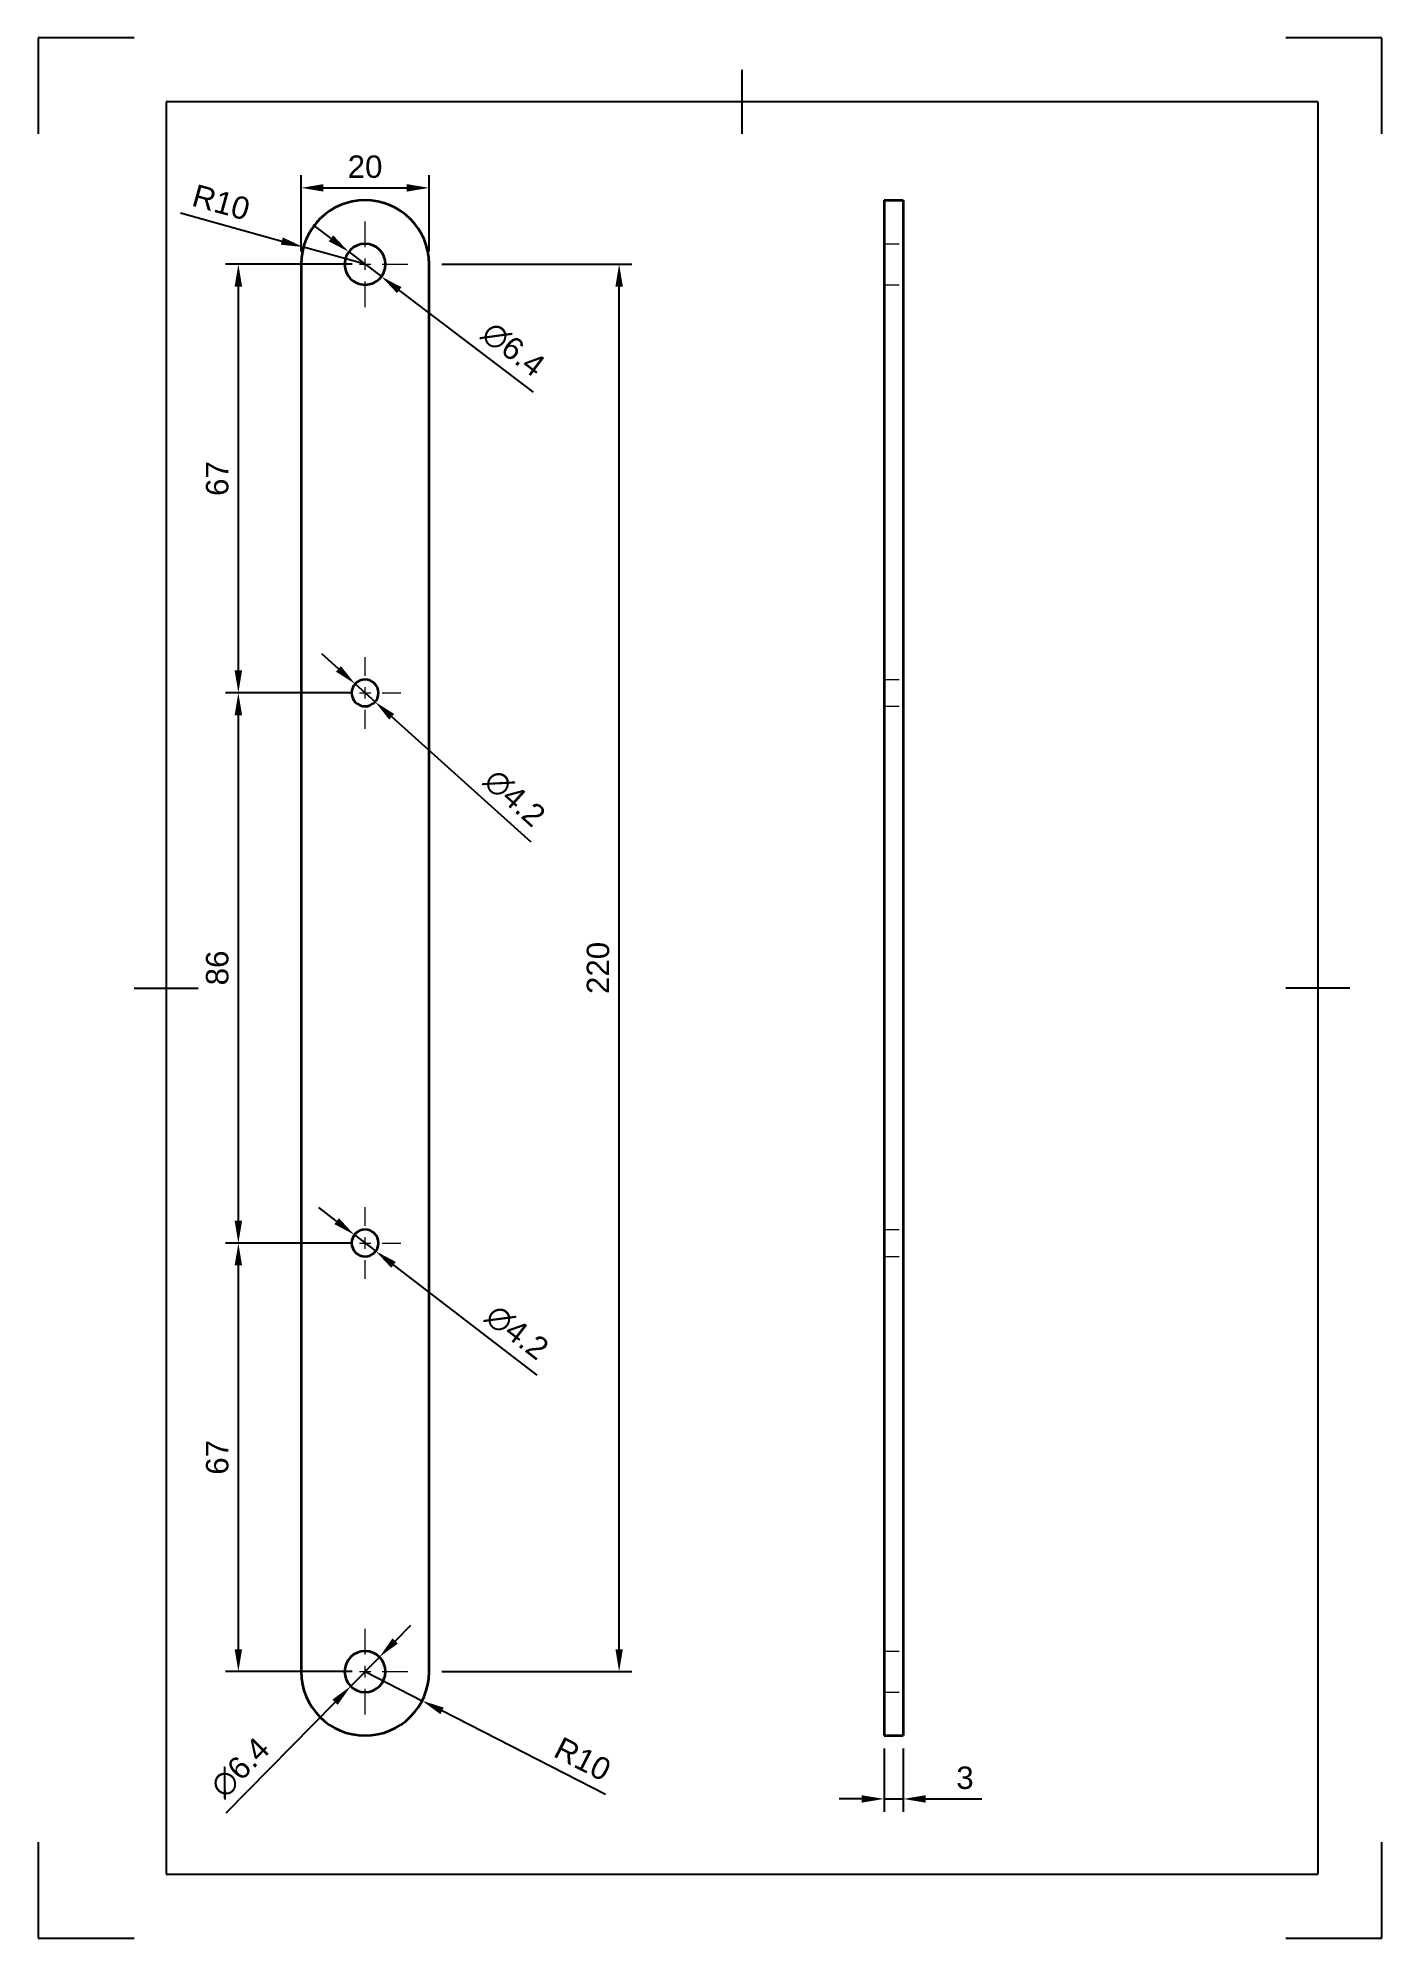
# Model space of a CAD drawing. Header units: millimetres. Extents: x 0 to 210, y 0 to 297.
import ezdxf

# ---------------------------------------------------------------- set-up
doc = ezdxf.new("R2010")
doc.units = ezdxf.units.MM
doc.header["$LTSCALE"] = 0.75
doc.linetypes.add('CENTER2', pattern=[28.575, 19.05, -3.175, 3.175, -3.175])
doc.linetypes.add('HIDDEN2', pattern=[4.7625, 3.175, -1.5875])
for name, color, linetype, lineweight in [('Border', 7, 'Continuous', 25), ('Center Lines', 7, 'CENTER2', 18), ('Dimensions', 7, 'Continuous', 18), ('Hidden', 7, 'HIDDEN2', 18), ('Visible', 7, 'Continuous', 35)]:
    doc.layers.add(name, color=color, linetype=linetype, lineweight=lineweight)
doc.styles.get("Standard").update_dxf_attribs({"font": 'arial.ttf'})
doc.dimstyles.new('ISO-25', dxfattribs={"dimtxt": 3.5, "dimasz": 3.5, "dimexe": 2, "dimexo": 2, "dimgap": 1.5, "dimtad": 1, "dimzin": 12, "dimdsep": 46, "dimtxsty": 'Standard', "dimcen": 0, "dimclrd": 256, "dimclre": 256, "dimclrt": 256, "dimazin": 3, "dimtp": 0.1, "dimtm": 0.1, "dimtfac": 0.714, "dimtmove": 0, "dimatfit": 3, "dimfxl": 1, "dimtzin": 12, "dimarcsym": 0})

# ---------------------------------------------------------------- blocks, each defined once
blk = doc.blocks.new('ISO_A4(P)_SHEET')
at = {"layer": 'Border'}
for p, q in [((15, 297), (0, 297)), ((0, 297), (0, 282)), ((210, 297), (195, 297)), ((210, 282), (210, 297)), ((110, 292), (110, 282)), ((200, 287), (20, 287)), ((20, 287), (20, 10)), ((200, 287), (200, 10)), ((15, 148.5), (25, 148.5)), ((205, 148.5), (195, 148.5)), ((0, 15), (0, 0)), ((210, 0), (210, 15)), ((20, 10), (200, 10)), ((0, 0), (15, 0)), ((195, 0), (210, 0))]:
    blk.add_line(p, q, dxfattribs=at)
blk = doc.blocks.new('*D20')
at = {"layer": 'Defpoints', "color": 0, "transparency": 16777216}
for p in [(61.103761, 261.636378), (90.802246, 261.636378), (61.103761, 41.636378)]:
    blk.add_point(p, dxfattribs=at)
at = {"layer": 'Dimensions', "lineweight": -2, "transparency": 16777216}
for p, q in [((63.103761, 261.636378), (92.802246, 261.636378)), ((90.802246, 45.136378), (90.802246, 258.136378)), ((63.103761, 41.636378), (92.802246, 41.636378))]:
    blk.add_line(p, q, dxfattribs=at)
at = {"layer": 'Dimensions', "transparency": 16777216}
for points in [[(90.218913, 258.136378), (91.385579, 258.136378), (90.802246, 261.636378)], [(90.218913, 45.136378), (91.385579, 45.136378), (90.802246, 41.636378)]]:
    blk.add_solid(points, dxfattribs=at)
at = {"layer": 'Dimensions', "transparency": 16777216, "insert": (87.515241, 151.636378), "char_height": 3.5, "attachment_point": 5, "rotation": 90}
blk.add_mtext('220', dxfattribs=at)
blk = doc.blocks.new('*D21')
at = {"layer": 'Defpoints', "color": 0, "transparency": 16777216}
for p in [(51.103761, 41.636378), (60.00968, 37.088344)]:
    blk.add_point(p, dxfattribs=at)
at = {"layer": 'Dimensions', "lineweight": -2, "transparency": 16777216}
for p, q in [((51.103761, 41.636378), (60.00968, 37.088344)), ((88.6604, 22.457124), (63.126751, 35.496532))]:
    blk.add_line(p, q, dxfattribs=at)
at = {"layer": 'Dimensions', "transparency": 16777216}
blk.add_solid([(63.392053, 36.016044), (62.861449, 34.97702), (60.00968, 37.088344)], dxfattribs=at)
at = {"layer": 'Dimensions', "transparency": 16777216, "insert": (85.100656, 27.965808), "char_height": 3.5, "attachment_point": 5, "rotation": 332.94773861}
blk.add_mtext('R10', dxfattribs=at)
blk = doc.blocks.new('*D22')
at = {"layer": 'Defpoints', "color": 0, "transparency": 16777216}
for p in [(53.346142, 43.919299), (48.86138, 39.353457)]:
    blk.add_point(p, dxfattribs=at)
at = {"layer": 'Dimensions', "lineweight": -2, "transparency": 16777216}
for p, q in [((55.798747, 46.416243), (58.251351, 48.913188)), ((53.346142, 43.919299), (48.86138, 39.353457)), ((29.402391, 19.542674), (46.408776, 36.856513))]:
    blk.add_line(p, q, dxfattribs=at)
at = {"layer": 'Dimensions', "transparency": 16777216}
for points in [[(55.382589, 46.825011), (56.214904, 46.007476), (53.346142, 43.919299)], [(45.992618, 37.26528), (46.824933, 36.447745), (48.86138, 39.353457)]]:
    blk.add_solid(points, dxfattribs=at)
at = {"layer": 'Dimensions', "transparency": 16777216, "insert": (31.60048, 26.610925), "char_height": 3.5, "attachment_point": 5, "rotation": 45.51328163}
blk.add_mtext('∅6.4', dxfattribs=at)
blk = doc.blocks.new('*D23')
at = {"layer": 'Defpoints', "color": 0, "transparency": 16777216}
for p in [(31.304771, 108.636378), (51.103761, 108.636378), (51.103761, 41.636378)]:
    blk.add_point(p, dxfattribs=at)
at = {"layer": 'Dimensions', "lineweight": -2, "transparency": 16777216}
for p, q in [((49.103761, 108.636378), (29.304771, 108.636378)), ((31.304771, 45.136378), (31.304771, 105.136378)), ((49.103761, 41.636378), (29.304771, 41.636378))]:
    blk.add_line(p, q, dxfattribs=at)
at = {"layer": 'Dimensions', "transparency": 16777216}
for points in [[(30.721438, 105.136378), (31.888105, 105.136378), (31.304771, 108.636378)], [(30.721438, 45.136378), (31.888105, 45.136378), (31.304771, 41.636378)]]:
    blk.add_solid(points, dxfattribs=at)
at = {"layer": 'Dimensions', "transparency": 16777216, "insert": (28.017766, 75.136378), "char_height": 3.5, "attachment_point": 5, "rotation": 90}
blk.add_mtext('67', dxfattribs=at)
blk = doc.blocks.new('*D24')
at = {"layer": 'Defpoints', "color": 0, "transparency": 16777216}
for p in [(31.304771, 194.636378), (51.103761, 194.636378), (51.103761, 108.636378)]:
    blk.add_point(p, dxfattribs=at)
at = {"layer": 'Dimensions', "lineweight": -2, "transparency": 16777216}
for p, q in [((49.103761, 194.636378), (29.304771, 194.636378)), ((31.304771, 112.136378), (31.304771, 191.136378)), ((49.103761, 108.636378), (29.304771, 108.636378))]:
    blk.add_line(p, q, dxfattribs=at)
at = {"layer": 'Dimensions', "transparency": 16777216}
for points in [[(30.721438, 191.136378), (31.888105, 191.136378), (31.304771, 194.636378)], [(30.721438, 112.136378), (31.888105, 112.136378), (31.304771, 108.636378)]]:
    blk.add_solid(points, dxfattribs=at)
at = {"layer": 'Dimensions', "transparency": 16777216, "insert": (28.017766, 151.636378), "char_height": 3.5, "attachment_point": 5, "rotation": 90}
blk.add_mtext('86', dxfattribs=at)
blk = doc.blocks.new('*D25')
at = {"layer": 'Defpoints', "color": 0, "transparency": 16777216}
for p in [(31.304771, 261.636378), (51.103761, 261.636378), (51.103761, 194.636378)]:
    blk.add_point(p, dxfattribs=at)
at = {"layer": 'Dimensions', "lineweight": -2, "transparency": 16777216}
for p, q in [((49.103761, 261.636378), (29.304771, 261.636378)), ((31.304771, 198.136378), (31.304771, 258.136378)), ((49.103761, 194.636378), (29.304771, 194.636378))]:
    blk.add_line(p, q, dxfattribs=at)
at = {"layer": 'Dimensions', "transparency": 16777216}
for points in [[(30.721438, 258.136378), (31.888105, 258.136378), (31.304771, 261.636378)], [(30.721438, 198.136378), (31.888105, 198.136378), (31.304771, 194.636378)]]:
    blk.add_solid(points, dxfattribs=at)
at = {"layer": 'Dimensions', "transparency": 16777216, "insert": (28.017766, 228.136378), "char_height": 3.5, "attachment_point": 5, "rotation": 90}
blk.add_mtext('67', dxfattribs=at)
blk = doc.blocks.new('*D26')
at = {"layer": 'Defpoints', "color": 0, "transparency": 16777216}
for p in [(132.195589, 31.636378), (135.195589, 31.636378), (135.195589, 21.736883)]:
    blk.add_point(p, dxfattribs=at)
at = {"layer": 'Dimensions', "lineweight": -2, "transparency": 16777216}
for p, q in [((132.195589, 29.636378), (132.195589, 19.736883)), ((135.195589, 29.636378), (135.195589, 19.736883)), ((128.695589, 21.736883), (125.195589, 21.736883)), ((132.195589, 21.736883), (135.195589, 21.736883)), ((138.695589, 21.736883), (147.48754, 21.736883))]:
    blk.add_line(p, q, dxfattribs=at)
at = {"layer": 'Dimensions', "transparency": 16777216}
for points in [[(128.695589, 22.320216), (128.695589, 21.15355), (132.195589, 21.736883)], [(138.695589, 22.320216), (138.695589, 21.15355), (135.195589, 21.736883)]]:
    blk.add_solid(points, dxfattribs=at)
at = {"layer": 'Dimensions', "transparency": 16777216, "insert": (144.841565, 25.025082), "char_height": 3.5, "attachment_point": 5}
blk.add_mtext('3', dxfattribs=at)
blk = doc.blocks.new('*D27')
at = {"layer": 'Defpoints', "color": 0, "transparency": 16777216}
for p in [(61.103761, 273.575561), (41.103761, 261.636373), (61.103761, 261.636378)]:
    blk.add_point(p, dxfattribs=at)
at = {"layer": 'Dimensions', "lineweight": -2, "transparency": 16777216}
for p, q in [((41.103761, 263.636373), (41.103761, 275.575561)), ((44.603761, 273.575561), (57.603761, 273.575561)), ((61.103761, 263.636378), (61.103761, 275.575561))]:
    blk.add_line(p, q, dxfattribs=at)
at = {"layer": 'Dimensions', "transparency": 16777216}
for points in [[(44.603761, 274.158894), (44.603761, 272.992228), (41.103761, 273.575561)], [(57.603761, 274.158894), (57.603761, 272.992228), (61.103761, 273.575561)]]:
    blk.add_solid(points, dxfattribs=at)
at = {"layer": 'Dimensions', "transparency": 16777216, "insert": (51.103761, 276.862566), "char_height": 3.5, "attachment_point": 5}
blk.add_mtext('20', dxfattribs=at)
blk = doc.blocks.new('*D28')
at = {"layer": 'Defpoints', "color": 0, "transparency": 16777216}
for p in [(49.438786, 109.916166), (52.768736, 107.35659)]:
    blk.add_point(p, dxfattribs=at)
at = {"layer": 'Dimensions', "lineweight": -2, "transparency": 16777216}
for p, q in [((46.663828, 112.049146), (43.888869, 114.182127)), ((49.438786, 109.916166), (52.768736, 107.35659)), ((77.979818, 87.978016), (55.543695, 105.22361))]:
    blk.add_line(p, q, dxfattribs=at)
at = {"layer": 'Dimensions', "transparency": 16777216}
for points in [[(47.019324, 112.51164), (46.308331, 111.586653), (49.438786, 109.916166)], [(55.899192, 105.686103), (55.188198, 104.761116), (52.768736, 107.35659)]]:
    blk.add_solid(points, dxfattribs=at)
at = {"layer": 'Dimensions', "transparency": 16777216, "insert": (74.831962, 94.666921), "char_height": 3.5, "attachment_point": 5, "rotation": 322.45219711}
blk.add_mtext('∅4.2', dxfattribs=at)
blk = doc.blocks.new('*D29')
at = {"layer": 'Defpoints', "color": 0, "transparency": 16777216}
for p in [(49.542397, 196.040708), (52.665125, 193.232048)]:
    blk.add_point(p, dxfattribs=at)
at = {"layer": 'Dimensions', "lineweight": -2, "transparency": 16777216}
for p, q in [((46.940124, 198.381258), (44.33785, 200.721807)), ((49.542397, 196.040708), (52.665125, 193.232048)), ((77.078123, 171.274388), (55.267399, 190.891498))]:
    blk.add_line(p, q, dxfattribs=at)
at = {"layer": 'Dimensions', "transparency": 16777216}
for points in [[(47.330215, 198.81497), (46.550032, 197.947545), (49.542397, 196.040708)], [(55.65749, 191.325211), (54.877307, 190.457786), (52.665125, 193.232048)]]:
    blk.add_solid(points, dxfattribs=at)
at = {"layer": 'Dimensions', "transparency": 16777216, "insert": (74.45527, 178.186051), "char_height": 3.5, "attachment_point": 5, "rotation": 318.03102778}
blk.add_mtext('∅4.2', dxfattribs=at)
blk = doc.blocks.new('*D30')
at = {"layer": 'Defpoints', "color": 0, "transparency": 16777216}
for p in [(48.554858, 263.571085), (53.652665, 259.701671)]:
    blk.add_point(p, dxfattribs=at)
at = {"layer": 'Dimensions', "lineweight": -2, "transparency": 16777216}
for p, q in [((45.766994, 265.68717), (42.979131, 267.803256)), ((48.554858, 263.571085), (53.652665, 259.701671)), ((77.440501, 241.645875), (56.440528, 257.585586))]:
    blk.add_line(p, q, dxfattribs=at)
at = {"layer": 'Dimensions', "transparency": 16777216}
for points in [[(46.119675, 266.151814), (45.414313, 265.222526), (48.554858, 263.571085)], [(56.793209, 258.05023), (56.087847, 257.120942), (53.652665, 259.701671)]]:
    blk.add_solid(points, dxfattribs=at)
at = {"layer": 'Dimensions', "transparency": 16777216, "insert": (74.243516, 248.322031), "char_height": 3.5, "attachment_point": 5, "rotation": 322.80021428}
blk.add_mtext('∅6.4', dxfattribs=at)
blk = doc.blocks.new('*D31')
at = {"layer": 'Defpoints', "color": 0, "transparency": 16777216}
for p in [(41.469297, 264.315387), (51.103761, 261.636378)]:
    blk.add_point(p, dxfattribs=at)
at = {"layer": 'Dimensions', "lineweight": -2, "transparency": 16777216}
for p, q in [((22.266373, 269.655052), (38.097234, 265.253041)), ((51.103761, 261.636378), (41.469297, 264.315387))]:
    blk.add_line(p, q, dxfattribs=at)
at = {"layer": 'Dimensions', "transparency": 16777216}
blk.add_solid([(38.25351, 265.815051), (37.940959, 264.69103), (41.469297, 264.315387)], dxfattribs=at)
at = {"layer": 'Dimensions', "transparency": 16777216, "insert": (28.615148, 271.301394), "char_height": 3.5, "attachment_point": 5, "rotation": 344.46059094}
blk.add_mtext('R10', dxfattribs=at)
blk = doc.blocks.new('*U16')
at = {"layer": 'Center Lines', "color": 0, "ltscale": 0.75, "transparency": 16777216}
for p, q in [((0, 2.678906), (0, 6.7)), ((-6.7, 0), (-2.678906, 0)), ((2.678906, 0), (6.7, 0)), ((0, -6.7), (0, -2.678906))]:
    blk.add_line(p, q, dxfattribs=at)
at = {"layer": 'Center Lines', "color": 0, "linetype": 'Continuous', "ltscale": 0.75, "transparency": 16777216}
for p, q in [((-0.892969, 0), (0.892969, 0)), ((0, -0.892969), (0, 0.892969))]:
    blk.add_line(p, q, dxfattribs=at)
blk = doc.blocks.new('*U17')
at = {"layer": 'Center Lines', "color": 0, "ltscale": 0.75, "transparency": 16777216}
for p, q in [((0, 2.678906), (0, 5.6)), ((-5.6, 0), (-2.678906, 0)), ((2.678906, 0), (5.6, 0)), ((0, -5.6), (0, -2.678906))]:
    blk.add_line(p, q, dxfattribs=at)
at = {"layer": 'Center Lines', "color": 0, "linetype": 'Continuous', "ltscale": 0.75, "transparency": 16777216}
for p, q in [((-0.892969, 0), (0.892969, 0)), ((0, -0.892969), (0, 0.892969))]:
    blk.add_line(p, q, dxfattribs=at)
blk = doc.blocks.new('*U18')
at = {"layer": 'Center Lines', "color": 0, "ltscale": 0.75, "transparency": 16777216}
for p, q in [((0, 2.678906), (0, 5.6)), ((-5.6, 0), (-2.678906, 0)), ((2.678906, 0), (5.6, 0)), ((0, -5.6), (0, -2.678906))]:
    blk.add_line(p, q, dxfattribs=at)
at = {"layer": 'Center Lines', "color": 0, "linetype": 'Continuous', "ltscale": 0.75, "transparency": 16777216}
for p, q in [((-0.892969, 0), (0.892969, 0)), ((0, -0.892969), (0, 0.892969))]:
    blk.add_line(p, q, dxfattribs=at)
blk = doc.blocks.new('*U19')
at = {"layer": 'Center Lines', "color": 0, "ltscale": 0.75, "transparency": 16777216}
for p, q in [((0, 2.678906), (0, 6.7)), ((-6.7, 0), (-2.678906, 0)), ((2.678906, 0), (6.7, 0)), ((0, -6.7), (0, -2.678906))]:
    blk.add_line(p, q, dxfattribs=at)
at = {"layer": 'Center Lines', "color": 0, "linetype": 'Continuous', "ltscale": 0.75, "transparency": 16777216}
for p, q in [((-0.892969, 0), (0.892969, 0)), ((0, -0.892969), (0, 0.892969))]:
    blk.add_line(p, q, dxfattribs=at)

msp = doc.modelspace()

# ---------------------------------------------------------------- linework, layer by layer
at = {"layer": 'Hidden', "extrusion": (-1e-16, -1, 0)}
for p, q in [((132.195589, 264.836378, -0.000007), (135.195589, 264.836378, -0.000007)), ((132.195589, 258.436378, -0.000007), (135.195589, 258.436378, -0.000007)), ((132.195589, 196.736378, -0.000007), (135.195589, 196.736378, -0.000007)), ((132.195589, 192.536378, -0.000007), (135.195589, 192.536378, -0.000007)), ((132.195589, 110.736378, -0.000007), (135.195589, 110.736378, -0.000007)), ((132.195589, 106.536378, -0.000007), (135.195589, 106.536378, -0.000007)), ((132.195589, 44.836378, -0.000007), (135.195589, 44.836378, -0.000007)), ((132.195589, 38.436378, -0.000007), (135.195589, 38.436378, -0.000007))]:
    msp.add_line(p, q, dxfattribs=at)
at = {"layer": 'Visible', "extrusion": (-1e-16, -1, 0)}
for p, q in [((132.195589, 271.636378, -0.000007), (135.195589, 271.636378, -0.000007)), ((41.103761, 261.636373, 1.5), (41.103761, 41.636378, 1.5)), ((61.103761, 41.636378, 1.5), (61.103761, 261.636378, 1.5)), ((132.195589, 261.636373, 9.999993), (132.195589, 41.636378, 9.999993)), ((135.195589, 261.636373, 9.999993), (135.195589, 41.636378, 9.999993)), ((132.195589, 31.636378, -0.000007), (135.195589, 31.636378, -0.000007))]:
    msp.add_line(p, q, dxfattribs=at)
at = {"layer": 'Visible', "extrusion": (0, 0, -1)}
for centre, radius in [((-51.103761, 261.636378, -1.5), 3.2), ((-51.103761, 194.636378, -1.5), 2.1), ((-51.103761, 108.636378, -1.5), 2.1), ((-51.103761, 41.636378, -1.5), 3.2)]:
    msp.add_circle(centre, radius, dxfattribs=at)
at = {"layer": 'Visible'}
for centre, start, end in [((51.103761, 261.636378, 1.5), 0, 180), ((51.103761, 41.636378, 1.5), 180, 0)]:
    msp.add_arc(centre, 10, start, end, dxfattribs=at)
at = {"layer": 'Visible', "extrusion": (1, -1e-16, 2.967e-13)}
for centre, start, end in [((261.636378, -0.000007, 132.195589), 0, 90), ((261.636378, -0.000007, 135.195589), 0, 90), ((41.636378, -0.000007, 132.195589), 90, 180), ((41.636378, -0.000007, 135.195589), 90, 180)]:
    msp.add_arc(centre, 10, start, end, dxfattribs=at)

# ---------------------------------------------------------------- block references
at = {"layer": 'Border'}
msp.add_blockref('ISO_A4(P)_SHEET', (0, 0), dxfattribs=at)
at = {"layer": 'Center Lines', "ltscale": 0.75}
for name, p in [('*U19', (51.103761, 261.636378)), ('*U18', (51.103761, 194.636378)), ('*U17', (51.103761, 108.636378)), ('*U16', (51.103761, 41.636378))]:
    msp.add_blockref(name, p, dxfattribs=at)

# ---------------------------------------------------------------- dimensions: what is measured, and where the dimension line sits
at = {"layer": 'Dimensions'}
dim = msp.add_linear_dim(base=(61.103761, 273.575561), p1=(41.103761, 261.636373), p2=(61.103761, 261.636378), dimstyle='ISO-25', override={"dimlfac": 1, "dimclrd": 256, "dimclre": 256}, dxfattribs=at)
dim.commit()
dim.dimension.update_dxf_attribs({"geometry": '*D27', "text_midpoint": (51.103761, 276.862566)})
for center, mpoint, picture, middle in [((51.103761, 261.636378), (41.469297, 264.315387), '*D31', (27.734556, 268.134541)), ((51.103761, 41.636378), (60.00968, 37.088344), '*D21', (83.605714, 25.038428))]:
    dim = msp.add_radius_dim(center=center, mpoint=mpoint, dimstyle='ISO-25', override={"dimlfac": 1, "dimse1": 1, "dimclrd": 256, "dimclre": 256}, dxfattribs=at)
    dim.commit()
    dim.dimension.update_dxf_attribs({"geometry": picture, "text_midpoint": middle, "dimtype": 164})
for p1, p2, picture, middle in [((48.554858, 263.571085), (53.652665, 259.701671), '*D30', (72.197025, 245.625856)), ((49.542397, 196.040708), (52.665125, 193.232048), '*D29', (72.191697, 175.669362)), ((49.438786, 109.916166), (52.768736, 107.35659), '*D28', (72.769132, 91.983226)), ((53.346142, 43.919299), (48.86138, 39.353457), '*D22', (34.015305, 24.238983))]:
    dim = msp.add_diameter_dim_2p(p1=p1, p2=p2, dimstyle='ISO-25', override={"dimlfac": 1, "dimclrd": 256, "dimclre": 256}, dxfattribs=at)
    dim.commit()
    dim.dimension.update_dxf_attribs({"geometry": picture, "text_midpoint": middle, "dimtype": 163})
for p1, p2, distance, picture, middle in [((51.103761, 194.636378), (51.103761, 261.636378), 19.79899, '*D25', (28.017766, 228.136378)), ((61.103761, 41.636378), (61.103761, 261.636378), -29.698485, '*D20', (87.515241, 151.636378)), ((51.103761, 108.636378), (51.103761, 194.636378), 19.79899, '*D24', (28.017766, 151.636378)), ((51.103761, 41.636378), (51.103761, 108.636378), 19.79899, '*D23', (28.017766, 75.136378)), ((132.195589, 31.636378), (135.195589, 31.636378), -9.899495, '*D26', (144.841565, 25.025082))]:
    dim = msp.add_aligned_dim(p1=p1, p2=p2, distance=distance, dimstyle='ISO-25', override={"dimlfac": 1, "dimclrd": 256, "dimclre": 256}, dxfattribs=at)
    dim.commit()
    dim.dimension.update_dxf_attribs({"geometry": picture, "text_midpoint": middle})

doc.saveas('drawing.dxf')
